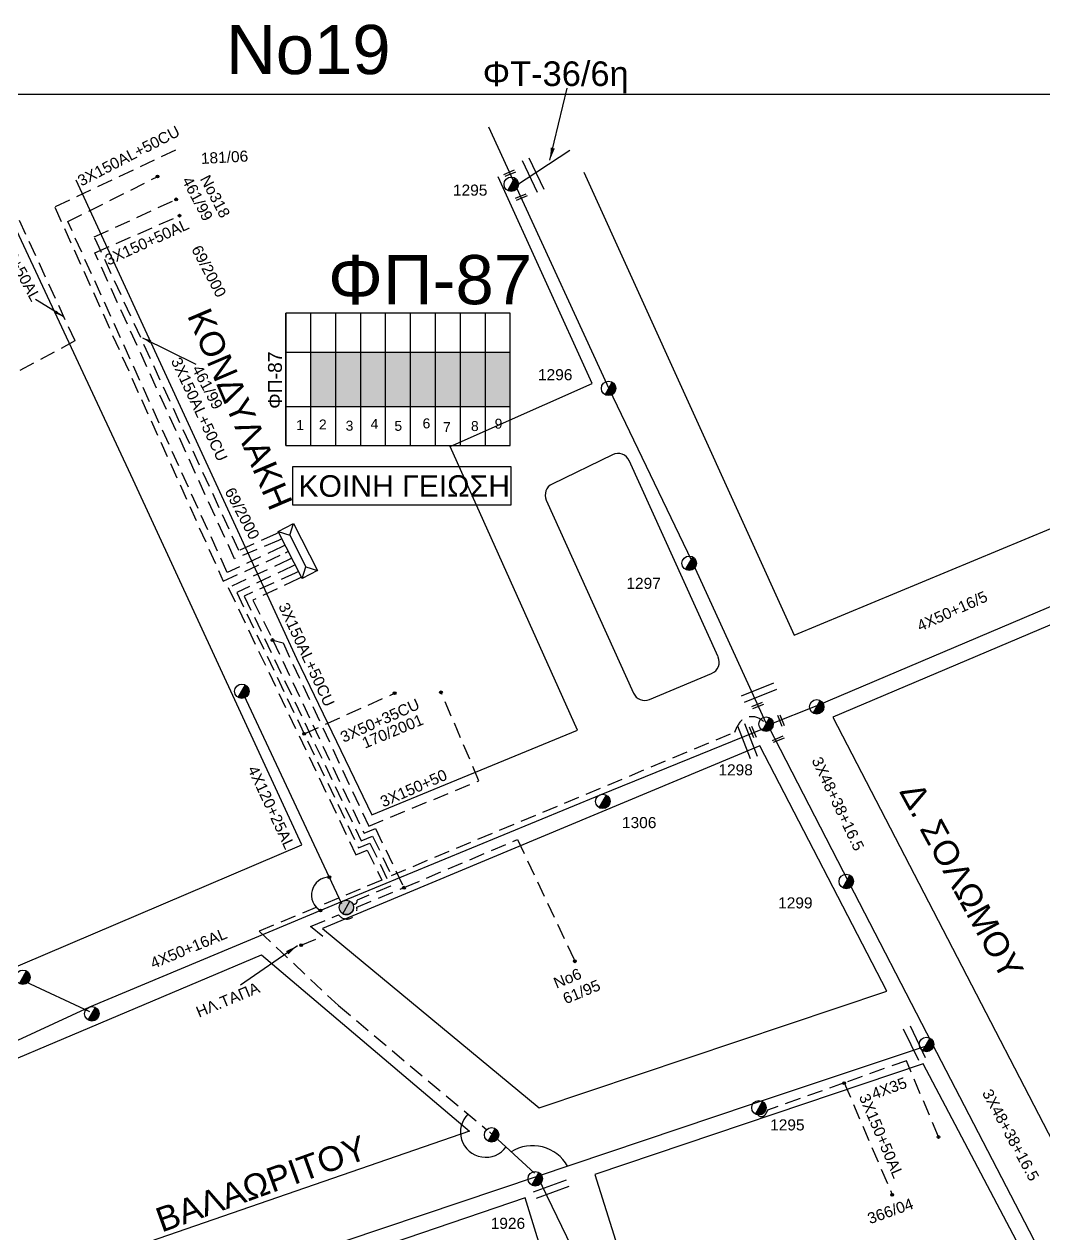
# Model space of a CAD drawing. Header units: millimetres. Extents: x 839 to 3144, y 747 to 1790.
# Drawn here: x 1235.1 to 1400.7, y 1592.2 to 1788.8 of the extents above; entities that cross this region are included whole.
import ezdxf
from ezdxf.enums import TextEntityAlignment as Align

# ---------------------------------------------------------------- set-up
doc = ezdxf.new("R2010")
doc.units = ezdxf.units.MM
doc.linetypes.add('DASHED', pattern=[19.05, 12.7, -6.35])
for name, color, linetype in [('Ασφαλειοκιβώτια Χ.Τ 9 αναχωρήσεων', 7, 'Continuous'), ('Γέφυρες Εναερίου Δικτύου', 7, 'DASHED'), ('Γυμνά εναέρια ΧΤ (3Φ)   3x50+35CU', 7, 'Continuous'), ('Γυμνά εναέρια ΧΤ (3Φ)   4x35AL', 7, 'Continuous'), ('Γυμνά εναέρια ΧΤ και ΦΟΠ (3Φ)   4x50+16AL', 7, 'Continuous'), ('Επιγραφές - Σχήματα', 7, 'Continuous'), ('Καλώδια ΧΤ   3x150+50AL', 7, 'DASHED'), ('Καλώδια ΧΤ   3x150+50CU', 7, 'DASHED'), ('Καλώδια ΧΤ   3x150AL+50CU', 7, 'DASHED'), ('Καλώδια ΧΤ   3x48+38+16.5', 7, 'DASHED'), ('Μηχανική τομή', 7, 'Continuous'), ('Στύλος Ξύλινος', 7, 'Continuous'), ('Στύλος Ξύλινος @ 1', 7, 'Continuous'), ('Στύλος ΦΜ', 7, 'Continuous'), ('Στύλος ΦΜ @ 1', 7, 'Continuous'), ('Συνδέσεις', 7, 'Continuous'), ('Συνεστραμμένα ΧΤ   3x70+54.6+25AL', 7, 'SYN_LINE'), ('Συνεστραμμένα ΧΤ   4x120+25AL', 7, 'SYN_LINE'), ('Τομή', 7, 'Continuous'), ('Υποσταθμός πόλεως', 7, 'Continuous'), ('Υπόβαθρο ΔΕΗ', 7, 'Continuous'), ('Υπόγεια καλώδια Παροχών ΧΤ   4x6', 7, 'DASHED')]:
    doc.layers.add(name, color=color, linetype=linetype)
doc.styles.get("Standard").update_dxf_attribs({"font": 'ARIAL.TTF'})
doc.linetypes.add('SYN_LINE', pattern='A,0.5,-0.0001,["/\\/\\/\\/",Standard,S=0.1,R=0,X=0,Y=-0.05],-0.25', length=0.7501)
doc.dimstyles.new('ISO-25', dxfattribs={"dimtxt": 2.5, "dimasz": 2.5, "dimexe": 1.25, "dimexo": 0.625, "dimtad": 1, "dimtxsty": 'Standard', "dimcen": 2.5, "dimadec": 0, "dimazin": 0, "dimtfac": 1, "dimtmove": 0, "dimatfit": 3, "dimfxl": 1, "dimarcsym": 0})

# ---------------------------------------------------------------- blocks, each defined once
blk = doc.blocks.new('ΑΣΦΑΛΕΙΟΚΙΒΩΤΙΟ ΥΠΟΣΤΑΘΜΟΥ 9 ΑΝΑΧΩΡΗΣΕΩΝ')
at = {"layer": 'Ασφαλειοκιβώτια Χ.Τ 9 αναχωρήσεων', "ltscale": 40}
for p, q in [((-23.8, 40.36), (24.02, 40.36)), ((-9.72, 40.36), (-9.72, -40.64)), ((9.94, 40.36), (9.94, -40.64)), ((-23.8, 31.36), (24.02, 31.36)), ((-23.8, 22.36), (24.02, 22.36)), ((-23.8, 13.36), (24.02, 13.36)), ((-23.8, 4.36), (24.02, 4.36)), ((-23.8, -4.64), (24.02, -4.64)), ((-23.8, -13.64), (24.02, -13.64)), ((-23.8, -22.64), (24.02, -22.64)), ((-23.8, -31.64), (24.02, -31.64))]:
    blk.add_line(p, q, dxfattribs=at)
at = {"layer": 'Ασφαλειοκιβώτια Χ.Τ 9 αναχωρήσεων'}
blk.add_lwpolyline([(-23.8, -40.64), (24.02, -40.64), (24.02, 40.36), (-23.8, 40.36)], close=True, dxfattribs=at)
for s, p in [('1', (-18.19, 36.66)), ('2', (-17.99, 28.44)), ('3', (-18.43, 18.79)), ('4', (-17.74, 9.77)), ('5', (-18.47, 1.19)), ('6', (-17.59, -8.98)), ('7', (-18.93, -16.39)), ('8', (-18.55, -26.45)), ('9', (-17.69, -35))]:
    blk.add_text(s, height=3.6, rotation=270, dxfattribs=at).set_placement(p)
at = {"layer": 'Ασφαλειοκιβώτια Χ.Τ 9 αναχωρήσεων', "ltscale": 40}
for tag, height, p in [('ΟΝΟΜΑ', 5, (-0.16, 44.31)), ('ΚΕΙΜΕΝΟ 1', 2, (17.06, 35.59)), ('ΚΕΙΜΕΝΟ 2', 2, (17.06, 26.88)), ('ΚΕΙΜΕΝΟ 3', 2, (17.06, 17.69)), ('ΚΕΙΜΕΝΟ 4', 2, (17.06, 8.71)), ('ΚΕΙΜΕΝΟ 5', 2, (17.06, -0.13)), ('ΚΕΙΜΕΝΟ 6', 2, (17.06, -9.05)), ('ΚΕΙΜΕΝΟ 7', 2, (17.06, -18.13)), ('ΚΕΙΜΕΝΟ 8', 2, (17.06, -26.85)), ('ΚΕΙΜΕΝΟ 9', 2, (17.06, -35.99)), ('ΣΧ', 2, (-0.1, -42.64))]:
    blk.add_attdef(tag, text='', height=height, dxfattribs=at).set_placement(p, align=Align.MIDDLE_CENTER)
blk = doc.blocks.new('ΥΠΑΡΧΩΝ ΤΣΙΜΕΝΤΕΝΙΟΣ ΣΤΥΛΟΣ')
at = {"layer": 'Στύλος ΦΜ'}
blk.add_hatch(color=7, dxfattribs=at).paths.add_polyline_path([(-1.29, -2.28, 0.574793), (2.62, 0, 0.268822), (1.3, 2.27)])
at = {"layer": 'Στύλος ΦΜ', "color": 7}
blk.add_line((-1.29, -2.28), (1.3, 2.27), dxfattribs=at)
blk.add_circle((0, 0), 2.62, dxfattribs=at)
at = {"layer": 'Στύλος ΦΜ', "flags": 4}
for tag, p in [('ΑΡΙΘΜΟΣ', (-4.68, 8.05)), ('ΤΥΠΟΣ', (-4.91, 3.03))]:
    blk.add_attdef(tag, p, '', height=4, dxfattribs=at)
blk = doc.blocks.new('ΤΟΜΗ')
at = {"layer": 'Τομή', "ltscale": 40}
for p, q in [((-5.68, 0), (5.68, 0)), ((5.68, -2.33), (-5.68, -2.33))]:
    blk.add_line(p, q, dxfattribs=at)
blk = doc.blocks.new('ΥΠΟΣΤΑΘΜΟΣ ΠΟΛΕΩΣ 8 ΑΝΑΧΩΡΗΣΕΩΝ')
at = {"layer": 'Υποσταθμός πόλεως', "linetype": 'Continuous', "ltscale": 40}
for p, q in [((-8.18, -2.82), (-8.18, -4)), ((-5.9, -2.82), (-5.9, -4)), ((-3.55, -2.82), (-3.55, -4)), ((-1.28, -2.82), (-1.28, -4)), ((1.23, -2.82), (1.23, -4)), ((3.56, -2.82), (3.56, -4)), ((6.03, -2.82), (6.03, -4)), ((8.16, -2.82), (8.16, -4))]:
    blk.add_line(p, q, dxfattribs=at)
blk.add_lwpolyline([(-8.57, 2.82), (8.57, 2.82), (8.57, -2.82), (-8.57, -2.82)], close=True, dxfattribs=at)
for points in [[(-5.75, 0), (-8.57, 2.82)], [(5.75, 0), (8.57, 2.82)], [(-8.57, -2.82), (-5.75, 0)], [(-5.75, 0), (5.75, 0)], [(8.57, -2.82), (5.75, 0)]]:
    blk.add_lwpolyline(points, dxfattribs=at)
at = {"layer": 'Υποσταθμός πόλεως', "linetype": 'SYN_LINE', "ltscale": 40, "flags": 1}
for tag, p in [('ΜΕΤΑΣΧΗΜΑΤΙΣΜΟΣ', (9.59, 1.44)), ('ΙΣΧΥΣ', (9.57, -1.35)), ('ΑΡΙΘΜΟΣ', (9.69, -4.07))]:
    blk.add_attdef(tag, p, '', height=1.8, dxfattribs=at)
blk = doc.blocks.new('ΥΠΑΡΧΩΝ ΞΥΛΙΝΟΣ ΣΤΥΛΟΣ')
at = {"layer": 'Στύλος Ξύλινος'}
h = blk.add_hatch(color=7, dxfattribs=at)
h.paths.add_polyline_path([(-2.62, 0, 0.270008), (-1.29, -2.28), (1.3, 2.27, 0.576266)])
h.paths.add_polyline_path([(-1.29, -2.28, 0.574793), (2.62, 0, 0.268822), (1.3, 2.27)])
at = {"layer": 'Στύλος Ξύλινος', "color": 7}
blk.add_line((-1.29, -2.28), (1.3, 2.27), dxfattribs=at)
blk.add_circle((0, 0), 2.62, dxfattribs=at)
at = {"layer": 'Στύλος Ξύλινος', "flags": 4}
for tag, p in [('ΑΡΙΘΜΟΣ', (-4.91, 8.6)), ('ΤΥΠΟΣ', (-4.85, 3.39))]:
    blk.add_attdef(tag, p, '', height=4, dxfattribs=at)
blk = doc.blocks.new('_ΣΥΝΔΕΣΗ')
at = {"layer": 'Συνδέσεις', "linetype": 'SYN_LINE', "ltscale": 40}
blk.add_hatch(color=256, dxfattribs=at).paths.add_polyline_path([(0.5, -0.01, 1), (-0.5, -0.01, 1)])
at = {"layer": 'Συνδέσεις'}
blk.add_circle((0, -0.01), 0.5, dxfattribs=at)
blk = doc.blocks.new('ΜΗΧΑΝΙΚΗ ΤΟΜΗ')
at = {"layer": 'Μηχανική τομή', "ltscale": 40}
for p, q in [((-1.89, 0.78), (1.89, 0.78)), ((1.89, 0), (-1.89, 0))]:
    blk.add_line(p, q, dxfattribs=at)
blk = doc.blocks.new('A$C3F94617C')
at = {"layer": 'Μηχανική τομή', "xscale": 0.5, "yscale": 0.5, "zscale": 0.5}
blk.add_blockref('ΜΗΧΑΝΙΚΗ ΤΟΜΗ', (0.95, 0), dxfattribs=at)

msp = doc.modelspace()

# ---------------------------------------------------------------- hatches: boundary and pattern name
at = {"layer": 'Ασφαλειοκιβώτια Χ.Τ 9 αναχωρήσεων', "ltscale": 0.2}
for color, points in [(30, [(1281.62, 1735.47), (1281.62, 1726.63), (1285.67, 1726.63), (1285.67, 1735.47)]), (85, [(1285.67, 1735.47), (1285.67, 1726.63), (1289.72, 1726.63), (1289.72, 1735.47)]), (5, [(1289.72, 1735.47), (1289.72, 1726.63), (1293.77, 1726.63), (1293.77, 1735.47)]), (6, [(1293.77, 1735.47), (1293.77, 1726.63), (1297.82, 1726.63), (1297.82, 1735.47)]), (27, [(1297.82, 1735.47), (1297.82, 1726.63), (1301.87, 1726.63), (1301.87, 1735.47)]), (1, [(1301.87, 1735.47), (1301.87, 1726.63), (1305.92, 1726.63), (1305.92, 1735.47)]), (133, [(1305.92, 1735.47), (1305.92, 1726.63), (1309.97, 1726.63), (1309.97, 1735.47)]), (2, [(1309.97, 1735.47), (1309.97, 1726.63), (1314.02, 1726.63), (1314.02, 1735.47)])]:
    msp.add_hatch(color=color, dxfattribs=at).paths.add_polyline_path(points)

# ---------------------------------------------------------------- linework, layer by layer
at = {"layer": 'Γέφυρες Εναερίου Δικτύου', "color": 27, "linetype": 'Continuous', "ltscale": 0.2}
msp.add_lwpolyline([(1314.86, 1762.5), (1323.67, 1768.29)], dxfattribs=at)
at = {"layer": 'Γέφυρες Εναερίου Δικτύου', "color": 85, "ltscale": 0.2}
msp.add_lwpolyline([(1278.53, 1700.66), (1269.58, 1696.39), (1289.38, 1654.92), (1291.22, 1655.68), (1294.58, 1648.69), (1289.12, 1646.43, -0.695661), (1288.4, 1645.84)], format="xyb", dxfattribs=at)
at = {"layer": 'Γέφυρες Εναερίου Δικτύου', "color": 30, "ltscale": 0.2}
msp.add_lwpolyline([(1279.09, 1699.57), (1270.8, 1695.84)], dxfattribs=at)
at = {"layer": 'Γέφυρες Εναερίου Δικτύου', "color": 27, "ltscale": 0.2}
for points in [[(1279.58, 1698.62), (1272.2, 1695.15), (1275.45, 1688.69), (1275.45, 1688.69), (1290.28, 1657.28), (1292.13, 1658.04), (1296.74, 1648.45)], [(1275.45, 1688.69), (1277.1, 1688.23), (1291.03, 1658.44), (1308.92, 1665.81)], [(1308.92, 1665.81), (1302.79, 1680.18)], [(1296.91, 1648.52), (1315.2, 1656.27), (1324.55, 1636.48)]]:
    msp.add_lwpolyline(points, dxfattribs=at)
at = {"layer": 'Γέφυρες Εναερίου Δικτύου', "color": 30, "ltscale": 0.2}
msp.add_lwpolyline([(1270.8, 1695.84), (1289.8, 1656.04), (1291.65, 1656.8), (1294.71, 1650.44), (1350.52, 1673.74), (1350.9, 1674.64, -0.535566), (1355.14, 1675.45)], format="xyb", dxfattribs=at)
msp.add_lwpolyline([(1294.42, 1650.32), (1294.42, 1650.32)], close=True, dxfattribs=at)
at = {"layer": 'Γέφυρες Εναερίου Δικτύου', "color": 27, "ltscale": 0.2}
msp.add_lwpolyline([(1280.07, 1639.09), (1283.56, 1640.53), (1281.59, 1642.11), (1286.14, 1644.02, 0.78618), (1289.1, 1645.25), (1296.91, 1648.52)], format="xyb", dxfattribs=at)
at = {"layer": 'Γέφυρες Εναερίου Δικτύου', "color": 85, "linetype": 'SYN_LINE', "ltscale": 15}
msp.add_lwpolyline([(1235.19, 1633.21), (1245.68, 1628.34)], dxfattribs=at)
at = {"layer": 'Γέφυρες Εναερίου Δικτύου', "color": 6, "linetype": 'Continuous', "ltscale": 0.2}
msp.add_lwpolyline([(1310.63, 1608.75), (1317.97, 1602.02)], dxfattribs=at)
at = {"layer": 'Γυμνά εναέρια ΧΤ (3Φ)   3x50+35CU', "color": 85, "linetype": 'DASHED', "ltscale": 0.2}
msp.add_lwpolyline([(1280.52, 1673.46), (1295.26, 1680.05)], dxfattribs=at)
at = {"layer": 'Γυμνά εναέρια ΧΤ (3Φ)   4x35AL', "color": 6, "linetype": 'DASHED', "ltscale": 0.2}
msp.add_lwpolyline([(1383.59, 1607.94), (1378.37, 1620.32), (1368.27, 1616.71), (1355.8, 1612.3), (1355.52, 1611.68, -0.787123), (1354.07, 1611.96, -1.867003)], format="xyb", dxfattribs=at)
at = {"layer": 'Γυμνά εναέρια ΧΤ και ΦΟΠ (3Φ)   4x50+16AL', "color": 1, "ltscale": 0.2}
msp.add_lwpolyline([(1356.25, 1675.04), (1363.86, 1678.05), (1406.85, 1696.29), (1434.61, 1708.03)], dxfattribs=at)
at = {"layer": 'Γυμνά εναέρια ΧΤ και ΦΟΠ (3Φ)   4x50+16AL', "color": 85, "ltscale": 0.2}
msp.add_lwpolyline([(1196.34, 1606.9), (1219.35, 1616.86), (1245.74, 1629.07), (1286.78, 1646.24), (1328.76, 1663.61), (1355.58, 1674.46)], dxfattribs=at)
at = {"layer": 'Γυμνά εναέρια ΧΤ και ΦΟΠ (3Φ)   4x50+16AL', "color": 6, "ltscale": 0.2}
msp.add_lwpolyline([(1217.64, 1567.36), (1243.54, 1576.39), (1274.78, 1586.85), (1318.42, 1601.58), (1353.05, 1613.21), (1381.64, 1622.74)], dxfattribs=at)
at = {"layer": 'Επιγραφές - Σχήματα'}
msp.add_lwpolyline([(875.79, 1777.39), (2904.25, 1777.39), (2904.25, 763.69), (875.79, 763.69)], close=True, dxfattribs=at)
at = {"layer": 'Επιγραφές - Σχήματα', "color": 190}
msp.add_lwpolyline([(1278.66, 1710.64), (1314.17, 1710.64), (1314.17, 1716.82), (1278.66, 1716.82)], close=True, dxfattribs=at)
at = {"layer": 'Επιγραφές - Σχήματα', "ltscale": 0.2}
for centre, radius, start, end in [((1284.61, 1647.26), 2.89, 89.7879, 240.5732), ((1310.03, 1608.72), 4.1, 133.7367, 324.3606), ((1317.63, 1599.98), 6.53, 29.3345, 121.9016)]:
    msp.add_arc(centre, radius, start, end, dxfattribs=at)
at = {"layer": 'Καλώδια ΧΤ   3x150+50AL', "color": 1, "ltscale": 0.2}
msp.add_lwpolyline([(1185.32, 1737.81), (1181.83, 1744.72), (1193.76, 1752.24), (1196.52, 1750.69), (1216.77, 1764.45), (1224.15, 1769.39, -0.410949), (1229.44, 1767.33), (1243.3, 1737.29), (1231.35, 1730.89)], format="xyb", dxfattribs=at)
msp.add_lwpolyline([(1276.38, 1704.87), (1269.23, 1701.9), (1246.52, 1751.6), (1260.31, 1757.66)], dxfattribs=at)
at = {"layer": 'Καλώδια ΧΤ   3x150+50AL', "color": 6, "ltscale": 0.2}
msp.add_lwpolyline([(1368.27, 1616.71), (1376.05, 1598.55)], dxfattribs=at)
at = {"layer": 'Καλώδια ΧΤ   3x150+50CU', "color": 5, "ltscale": 0.2}
msp.add_lwpolyline([(1275.86, 1705.89), (1269.93, 1703.25), (1246.44, 1754.2), (1259.76, 1760.3)], dxfattribs=at)
at = {"layer": 'Καλώδια ΧΤ   3x150AL+50CU', "color": 2, "ltscale": 0.2}
msp.add_lwpolyline([(1259.62, 1768.3), (1240.04, 1759.05), (1267.4, 1698.28), (1277.43, 1702.82)], dxfattribs=at)
at = {"layer": 'Καλώδια ΧΤ   3x150AL+50CU', "color": 133, "ltscale": 0.2}
msp.add_lwpolyline([(1276.91, 1703.83), (1268.03, 1699.66), (1242.14, 1756.69), (1256.74, 1764.02)], dxfattribs=at)
at = {"layer": 'Καλώδια ΧΤ   3x48+38+16.5', "color": 30, "linetype": 'Continuous', "ltscale": 0.2}
msp.add_lwpolyline([(1310.47, 1772.1), (1315.01, 1762.19), (1330.04, 1729.57), (1343.46, 1701.59), (1355.56, 1675.21)], dxfattribs=at)
at = {"layer": 'Καλώδια ΧΤ   3x48+38+16.5', "color": 1, "linetype": 'Continuous', "ltscale": 0.2}
msp.add_lwpolyline([(1356.04, 1674.54), (1369.04, 1649.3), (1382.51, 1623.15), (1399.09, 1591.22), (1399.09, 1591.22), (1416.44, 1556.04)], dxfattribs=at)
at = {"layer": 'Συνεστραμμένα ΧΤ   3x70+54.6+25AL', "color": 85, "ltscale": 20}
msp.add_lwpolyline([(1336.39, 1537.12), (1336.72, 1563.71), (1318.42, 1601.58)], dxfattribs=at)
at = {"layer": 'Συνεστραμμένα ΧΤ   4x120+25AL', "color": 85, "ltscale": 20}
msp.add_lwpolyline([(1286.66, 1645.79), (1270.71, 1679.76)], dxfattribs=at)
at = {"layer": 'Υπόβαθρο ΔΕΗ'}
for p, q in [((1330.65, 1718.81), (1320.82, 1714.04)), ((1347.78, 1685.93), (1333.34, 1717.84)), ((1319.87, 1711.42), (1334.04, 1680.06)), ((1336.64, 1679.04), (1346.73, 1683.26))]:
    msp.add_line(p, q, dxfattribs=at)
for points in [[(1193.12, 1618.32), (1280.14, 1655.39), (1252.76, 1714.72), (1228.78, 1765.96), (1142.36, 1715.92), (1182.54, 1638.7)], [(1428.34, 1702.44), (1366.41, 1676.15), (1422.37, 1568.15), (1477.46, 1580.44)], [(1375.19, 1631.61), (1354.55, 1671.5), (1283.51, 1641.82), (1318.73, 1612.65)], [(1307.4, 1608.85), (1213.76, 1576.5), (1199.08, 1605.98), (1273.62, 1637.54)], [(1327.78, 1601.84), (1343.69, 1551.2), (1409.77, 1565.38), (1381.09, 1619.83)], [(1277.97, 1584.93), (1291.4, 1539.24), (1331.8, 1548.07), (1316.45, 1598.04)]]:
    msp.add_lwpolyline(points, close=True, dxfattribs=at)
for points in [[(1325.95, 1764.7), (1360.16, 1689.48), (1422.7, 1715.5), (1405.06, 1765.54)], [(1243.42, 1763.49), (1279.29, 1685.71), (1291.53, 1660.27), (1324.96, 1674.06)], [(1324.96, 1674.06), (1304.24, 1720.13), (1327.31, 1730.39), (1312.05, 1763.97)]]:
    msp.add_lwpolyline(points, dxfattribs=at)
for centre, start, end in [((1331.52, 1717.01), 24.3408, 115.8905), ((1321.69, 1712.24), 115.8905, 204.3198), ((1345.96, 1685.1), 292.6919, 24.3408), ((1335.86, 1680.88), 204.3198, 292.6919)]:
    msp.add_arc(centre, 2, start, end, dxfattribs=at)
at = {"layer": 'Υπόγεια καλώδια Παροχών ΧΤ   4x6', "color": 6, "linetype": 'DASHED', "ltscale": 0.2}
msp.add_lwpolyline([(1278, 1701.7), (1268.21, 1697.21), (1288.94, 1653.79), (1290.79, 1654.55), (1293.14, 1649.66), (1273.22, 1641.36), (1273.22, 1641.36), (1286.09, 1629.29), (1310.18, 1609.13)], dxfattribs=at)
at = {"layer": 'Υπόγεια καλώδια Παροχών ΧΤ   4x6', "linetype": 'DASHED', "ltscale": 0.2}
msp.add_arc((1287.39, 1645.24), 1.18, 235.7477, 349.6052, dxfattribs=at)

# ---------------------------------------------------------------- block references
at = {"layer": 'Ασφαλειοκιβώτια Χ.Τ 9 αναχωρήσεων', "xscale": 0.4499999999999886, "yscale": 0.4499999999999886, "zscale": 0.4499999999999886, "rotation": 90}
msp.add_blockref('ΑΣΦΑΛΕΙΟΚΙΒΩΤΙΟ ΥΠΟΣΤΑΘΜΟΥ 9 ΑΝΑΧΩΡΗΣΕΩΝ', (1295.73, 1731), dxfattribs=at).add_auto_attribs({'ΟΝΟΜΑ': 'ΦΠ-87'})
at = {"layer": 'Επιγραφές - Σχήματα', "ltscale": 0.2}
for p, rotation in [((1314.71, 1765.1), 202.7048486407144), ((1316.59, 1761.23), 202.7048486407144), ((1354.99, 1678.59), 202.7048486407144), ((1358.54, 1674.79), 112.2021421271196), ((1353.94, 1672.92), 112.2021421271196), ((1358.34, 1673.1), 202.7048486407144)]:
    msp.add_blockref('A$C3F94617C', p, dxfattribs=dict(at, rotation=rotation))
at = {"layer": 'Στύλος Ξύλινος @ 1', "ltscale": 40, "xscale": 0.4499999999998181, "yscale": 0.4499999999998181, "zscale": 0.4499999999998181}
msp.add_blockref('ΥΠΑΡΧΩΝ ΞΥΛΙΝΟΣ ΣΤΥΛΟΣ', (1287.39, 1645.24), dxfattribs=at)
at = {"layer": 'Στύλος ΦΜ @ 1', "ltscale": 40}
ref = msp.add_blockref('ΥΠΑΡΧΩΝ ΤΣΙΜΕΝΤΕΝΙΟΣ ΣΤΥΛΟΣ', (1314.18, 1762.76), dxfattribs=dict(at, xscale=0.4499999999998181, yscale=0.4499999999998181, zscale=0.4499999999998181))
ref.add_attrib('ΤΥΠΟΣ', '1295', (1304.71, 1760.91), dxfattribs={"layer": 'Στύλος ΦΜ', "height": 1.8, "flags": 4})
ref = msp.add_blockref('ΥΠΑΡΧΩΝ ΤΣΙΜΕΝΤΕΝΙΟΣ ΣΤΥΛΟΣ', (1329.99, 1729.59), dxfattribs=dict(at, xscale=0.4499999999998181, yscale=0.4499999999998181, zscale=0.4499999999998181))
ref.add_attrib('ΤΥΠΟΣ', '1296', (1318.52, 1730.91), dxfattribs={"layer": 'Στύλος ΦΜ', "height": 1.8, "flags": 4})
ref = msp.add_blockref('ΥΠΑΡΧΩΝ ΤΣΙΜΕΝΤΕΝΙΟΣ ΣΤΥΛΟΣ', (1343.09, 1701.16), dxfattribs=dict(at, xscale=0.4499999999998181, yscale=0.4499999999998181, zscale=0.4499999999998181))
ref.add_attrib('ΤΥΠΟΣ', '1297', (1332.88, 1697), dxfattribs={"layer": 'Στύλος ΦΜ', "height": 1.8, "flags": 4})
at = {"layer": 'Στύλος ΦΜ @ 1', "ltscale": 40, "xscale": 0.4499999999998181, "yscale": 0.4499999999998181, "zscale": 0.4499999999998181}
for p in [(1270.41, 1680.36), (1363.8, 1677.83), (1234.85, 1633.88), (1246.05, 1627.94), (1381.63, 1622.96), (1310.99, 1608.27)]:
    msp.add_blockref('ΥΠΑΡΧΩΝ ΤΣΙΜΕΝΤΕΝΙΟΣ ΣΤΥΛΟΣ', p, dxfattribs=at)
at = {"layer": 'Στύλος ΦΜ @ 1', "ltscale": 40}
ref = msp.add_blockref('ΥΠΑΡΧΩΝ ΤΣΙΜΕΝΤΕΝΙΟΣ ΣΤΥΛΟΣ', (1355.57, 1675.02), dxfattribs=dict(at, xscale=0.4499999999998181, yscale=0.4499999999998181, zscale=0.4499999999998181))
ref.add_attrib('ΤΥΠΟΣ', '1298', (1347.83, 1666.69), dxfattribs={"layer": 'Στύλος ΦΜ', "height": 1.8, "flags": 4})
ref = msp.add_blockref('ΥΠΑΡΧΩΝ ΤΣΙΜΕΝΤΕΝΙΟΣ ΣΤΥΛΟΣ', (1329.05, 1662.46), dxfattribs=dict(at, xscale=0.4499999999998181, yscale=0.4499999999998181, zscale=0.4499999999998181))
ref.add_attrib('ΤΥΠΟΣ', '1306', (1332.16, 1658.12), dxfattribs={"layer": 'Στύλος ΦΜ', "height": 1.8, "flags": 4})
ref = msp.add_blockref('ΥΠΑΡΧΩΝ ΤΣΙΜΕΝΤΕΝΙΟΣ ΣΤΥΛΟΣ', (1368.6, 1649.45), dxfattribs=dict(at, xscale=0.4499999999998181, yscale=0.4499999999998181, zscale=0.4499999999998181))
ref.add_attrib('ΤΥΠΟΣ', '1299', (1357.53, 1645.07), dxfattribs={"layer": 'Στύλος ΦΜ', "height": 1.8, "flags": 4})
ref = msp.add_blockref('ΥΠΑΡΧΩΝ ΤΣΙΜΕΝΤΕΝΙΟΣ ΣΤΥΛΟΣ', (1354.42, 1612.68), dxfattribs=dict(at, xscale=0.4499999999998181, yscale=0.4499999999998181, zscale=0.4499999999998181))
ref.add_attrib('ΤΥΠΟΣ', '1295', (1356.23, 1608.99), dxfattribs={"layer": 'Στύλος ΦΜ', "height": 1.8, "flags": 4})
ref = msp.add_blockref('ΥΠΑΡΧΩΝ ΤΣΙΜΕΝΤΕΝΙΟΣ ΣΤΥΛΟΣ', (1318.08, 1601.13), dxfattribs=dict(at, xscale=0.4499999999998181, yscale=0.4499999999998181, zscale=0.4499999999998181))
ref.add_attrib('ΤΥΠΟΣ', '1926', (1310.84, 1592.99), dxfattribs={"layer": 'Στύλος ΦΜ', "height": 1.8, "flags": 4})
at = {"layer": 'Συνδέσεις', "xscale": 0.4500000000000455, "yscale": 0.4500000000000455, "zscale": 0.4500000000000455}
for p in [(1256.7, 1764.03), (1259.73, 1760.31), (1260.28, 1757.66), (1275.41, 1688.69), (1295.23, 1680.05), (1302.76, 1680.19), (1280.52, 1673.46), (1284.62, 1650.14), (1296.75, 1648.44), (1283.19, 1644.73), (1280.04, 1639.09), (1324.52, 1636.48), (1368.26, 1616.69), (1383.58, 1607.92), (1376.04, 1598.52)]:
    msp.add_blockref('_ΣΥΝΔΕΣΗ', p, dxfattribs=at)
at = {"layer": 'Τομή'}
for p, xscale, yscale, zscale, rotation in [((1318.26, 1764.5), 0.4999999999999629, 0.4999999999999629, 0.4999999999999629, 295.7312797942405), ((1354.2, 1680.67), 0.4999999999999994, 0.4999999999999994, 0.4999999999999994, 21.57670881904272), ((1353.08, 1672.46), 0.5000000000001681, 0.5000000000001681, 0.5000000000001681, 291.268750042273), ((1379.15, 1622.91), 0.4999999999999401, 0.4999999999999401, 0.4999999999999401, 115.6235277220899), ((1320.47, 1599.98), 0.4999999999999651, 0.4999999999999651, 0.4999999999999651, 20.37705234801479)]:
    msp.add_blockref('ΤΟΜΗ', p, dxfattribs=dict(at, xscale=xscale, yscale=yscale, zscale=zscale, rotation=rotation))
at = {"layer": 'Υποσταθμός πόλεως', "xscale": 0.4999999999998049, "yscale": 0.4999999999998049, "zscale": 0.4999999999998049, "rotation": 297.1013330070243}
msp.add_blockref('ΥΠΟΣΤΑΘΜΟΣ ΠΟΛΕΩΣ 8 ΑΝΑΧΩΡΗΣΕΩΝ', (1279.5, 1703.16), dxfattribs=at)

# ---------------------------------------------------------------- texts
at = {"layer": 'Γυμνά εναέρια ΧΤ (3Φ)   3x50+35CU', "linetype": 'SYN_LINE', "ltscale": 20}
msp.add_text('3X50+35CU', height=1.8, rotation=24.1252, dxfattribs=at).set_placement((1292.84, 1675.61), align=Align.MIDDLE)
at = {"layer": 'Γυμνά εναέρια ΧΤ και ΦΟΠ (3Φ)   4x50+16AL', "linetype": 'SYN_LINE', "ltscale": 20}
for s, rotation, p in [('4X50+16/5', 24.3437, (1385.79, 1693.43)), ('4X50+16AL', 22.5548, (1261.76, 1638.59))]:
    msp.add_text(s, height=1.8, rotation=rotation, dxfattribs=at).set_placement(p, align=Align.MIDDLE)
at = {"layer": 'Επιγραφές - Σχήματα', "ltscale": 0.2, "attachment_point": 1}
for s, insert, char_height, width in [('Νο19', (1267.86, 1788.66), 8, 39.9345), ('ΦΤ-36/6η', (1309.54, 1782.73), 4, 14.1894), ('ΦΠ-87', (1284.41, 1751.26), 8, 39.9345)]:
    msp.add_mtext(s, dxfattribs=dict(at, insert=insert, char_height=char_height, width=width))
for s, insert, char_height, width, rotation in [('181/06', (1263.71, 1767.85), 1.8, 9.756, 3.0686), ('461/99', (1262.22, 1764.24), 1.8, 9.756, 297.7207), ('Νο318', (1265.15, 1764.49), 1.8, 9.756, 297.7207), ('69/2000', (1263.75, 1753.07), 1.8, 9.756, 297.7207), ('ΚΟΝΔΥΛΑΚΗ', (1265.16, 1743.02), 4, 19.6719, 293.0317), ('461/99', (1263.85, 1733.61), 1.8, 9.756, 297.7207), ('69/2000', (1269.16, 1713.7), 1.8, 9.756, 297.7207), ('170/2001', (1289.71, 1672.68), 1.8, 9.756, 22.5806), ('Δ. ΣΟΛΩΜΟΥ', (1380.65, 1665.99), 4, 46.7079, 298.6627), ('Νο6', (1320.83, 1633.66), 1.8, 9.756, 22.5806), ('ΗΛ.ΤΑΠΑ', (1262.75, 1628.96), 1.8, 9.756, 22.5806), ('61/95', (1322.35, 1631.14), 1.8, 9.756, 22.5806), ('4Χ35', (1372.5, 1615.71), 1.8, 3.9442, 19.8233), ('ΒΑΛΑΩΡΙΤΟΥ', (1256.02, 1596.13), 4, 19.6719, 19.824), ('366/04', (1371.84, 1595.43), 1.8, 3.9442, 19.8233)]:
    msp.add_mtext(s, dxfattribs=dict(at, insert=insert, char_height=char_height, width=width, rotation=rotation))
at = {"layer": 'Επιγραφές - Σχήματα', "color": 190, "insert": (1279.61, 1715.47), "char_height": 3.5, "width": 35.1311, "attachment_point": 1}
msp.add_mtext('KOINH ΓΕΙΩΣΗ', dxfattribs=at)
at = {"layer": 'Καλώδια ΧΤ   3x150+50AL', "linetype": 'SYN_LINE', "ltscale": 20}
for s, rotation, p in [('3X150+50AL', 298.1642, (1233.58, 1750.41)), ('3X150+50AL', 24.5099, (1254.98, 1753.37)), ('3X150+50', 23.677, (1298.31, 1664.61)), ('3X150+50AL', 293.0122, (1374.3, 1608.1))]:
    msp.add_text(s, height=1.8, rotation=rotation, dxfattribs=at).set_placement(p, align=Align.MIDDLE)
at = {"layer": 'Καλώδια ΧΤ   3x150AL+50CU', "linetype": 'SYN_LINE', "ltscale": 20}
for s, rotation, p in [('3X150AL+50CU', 27.3554, (1252.02, 1767.37)), ('3X150ΑL+50CU', 294.9543, (1263.51, 1726.19)), ('3X150AL+50CU', 294.7335, (1280.93, 1686.33))]:
    msp.add_text(s, height=1.8, rotation=rotation, dxfattribs=at).set_placement(p, align=Align.MIDDLE)
at = {"layer": 'Καλώδια ΧΤ   3x48+38+16.5', "linetype": 'SYN_LINE', "ltscale": 20}
for rotation, p in [(295.2487, (1367.26, 1662.08)), (298.3685, (1395.32, 1608.25))]:
    msp.add_text('3X48+38+16.5', height=1.8, rotation=rotation, dxfattribs=at).set_placement(p, align=Align.MIDDLE)
at = {"layer": 'Συνεστραμμένα ΧΤ   4x120+25AL', "linetype": 'SYN_LINE', "ltscale": 20}
msp.add_text('4X120+25AL', height=1.8, rotation=295.0378, dxfattribs=at).set_placement((1275.2, 1661.49), align=Align.MIDDLE)

# ---------------------------------------------------------------- leaders
at = {"layer": 'Επιγραφές - Σχήματα', "ltscale": 40}
for points, override in [([(1320.46, 1766.7), (1323.27, 1778.36)], {"dimasz": 2, "dimtad": 0}), ([(1241.36, 1741.27), (1236.87, 1744.02)], {"dimasz": 1.5, "dimtad": 0}), ([(1254.25, 1737.82), (1262.93, 1733.54)], {"dimasz": 1.5, "dimtad": 0}), ([(1279.43, 1639.01), (1270.22, 1632.57)], {"dimasz": 2, "dimtad": 0})]:
    msp.add_leader(points, dimstyle='ISO-25', override=override, dxfattribs=at)

doc.saveas('drawing.dxf')
